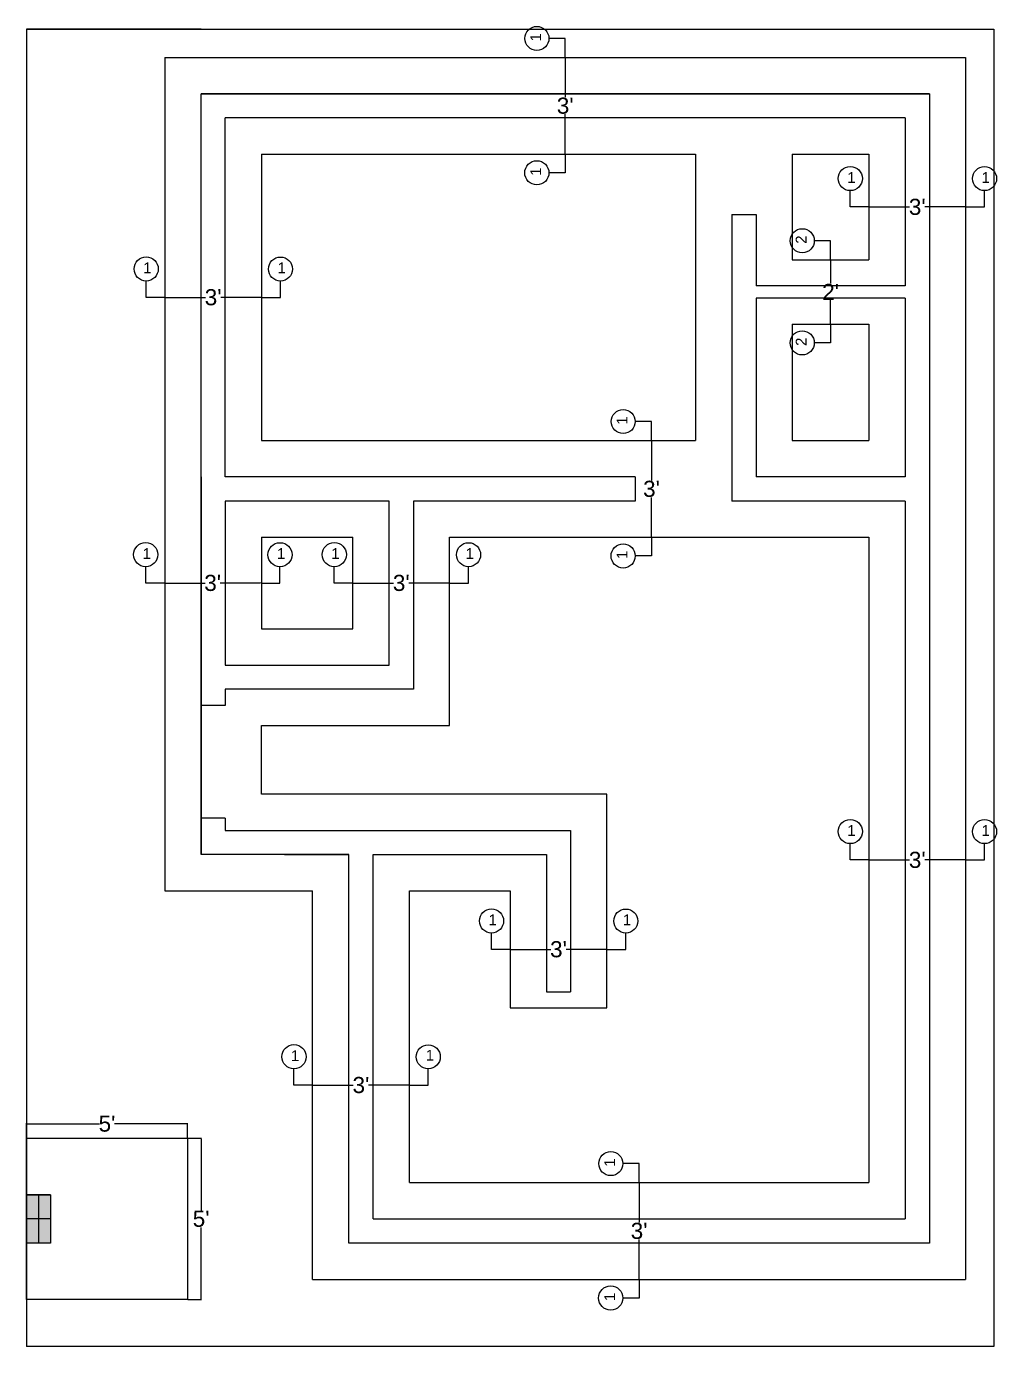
# Model space of a CAD drawing. Header units: inches. Extents: x 5 to 7848, y -1286 to 97.
# Drawn here: x 6739 to 7100, y -630.1 to -139.1 of the extents above; entities that cross this region are included whole.
import ezdxf

# ---------------------------------------------------------------- set-up
doc = ezdxf.new("R2010")
doc.units = ezdxf.units.IN
doc.header["$LTSCALE"] = 5
doc.header["$MEASUREMENT"] = 0
doc.layers.add('MH  excavationline', color=40, linetype='Continuous')
doc.layers.add('MH dimensionline', color=160, linetype='Continuous')
doc.styles.get("Standard").update_dxf_attribs({"font": 'arial.ttf'})
doc.dimstyles.get("Standard").update_dxf_attribs({"dimtxt": 6, "dimasz": 0.18, "dimexe": 0.18, "dimexo": 0.0625, "dimgap": 0.09, "dimtad": 0, "dimtih": 1, "dimtoh": 1, "dimdec": 1, "dimzin": 0, "dimdsep": 46, "dimlunit": 4, "dimtxsty": 'Standard', "dimcen": 0.09, "dimadec": 0, "dimazin": 0, "dimtfac": 1, "dimtdec": 1, "dimtofl": 0, "dimtmove": 0, "dimatfit": 3, "dimfxl": 1, "dimtolj": 1, "dimtzin": 0, "dimarcsym": 0})

# ---------------------------------------------------------------- blocks, each defined once
blk = doc.blocks.new('*D3')
at = {"layer": 'Defpoints', "color": 0, "transparency": 16777216}
for p in [(6790.48, -239.86), (6790.48, -239.86), (6826.48, -239.86)]:
    blk.add_point(p, dxfattribs=at)
at = {"layer": 'MH dimensionline', "color": 0, "lineweight": -2, "transparency": 16777216}
for p, q in [((6790.48, -239.8), (6790.48, -239.68)), ((6790.66, -239.86), (6805.64, -239.86)), ((6826.3, -239.86), (6811.33, -239.86)), ((6826.48, -239.8), (6826.48, -239.68))]:
    blk.add_line(p, q, dxfattribs=at)
at = {"layer": 'MH dimensionline', "color": 0, "transparency": 16777216}
for points in [[(6790.66, -239.83), (6790.66, -239.89), (6790.48, -239.86)], [(6826.3, -239.83), (6826.3, -239.89), (6826.48, -239.86)]]:
    blk.add_solid(points, dxfattribs=at)
at = {"layer": 'MH dimensionline', "color": 0, "transparency": 16777216, "insert": (6808.48, -239.86), "char_height": 6, "attachment_point": 5}
blk.add_mtext("\\A1;3'", dxfattribs=at)
blk = doc.blocks.new('*D4')
at = {"layer": 'Defpoints', "color": 0, "transparency": 16777216}
for p in [(6939.48, -150.61), (6939.48, -186.61), (6939.48, -186.61)]:
    blk.add_point(p, dxfattribs=at)
at = {"layer": 'MH dimensionline', "color": 0, "lineweight": -2, "transparency": 16777216}
for p, q in [((6939.48, -150.79), (6939.48, -165.46)), ((6939.55, -150.61), (6939.66, -150.61)), ((6939.48, -186.43), (6939.48, -171.77)), ((6939.55, -186.61), (6939.66, -186.61))]:
    blk.add_line(p, q, dxfattribs=at)
at = {"layer": 'MH dimensionline', "color": 0, "transparency": 16777216}
for points in [[(6939.45, -150.79), (6939.51, -150.79), (6939.48, -150.61)], [(6939.45, -186.43), (6939.51, -186.43), (6939.48, -186.61)]]:
    blk.add_solid(points, dxfattribs=at)
at = {"layer": 'MH dimensionline', "color": 0, "transparency": 16777216, "insert": (6939.48, -168.61), "char_height": 6, "attachment_point": 5}
blk.add_mtext("\\A1;3'", dxfattribs=at)
blk = doc.blocks.new('*D5')
at = {"layer": 'Defpoints', "color": 0, "transparency": 16777216}
for p in [(6860.48, -346.11), (6896.48, -346.11), (6896.48, -346.11)]:
    blk.add_point(p, dxfattribs=at)
at = {"layer": 'MH dimensionline', "color": 0, "lineweight": -2, "transparency": 16777216}
for p, q in [((6860.48, -346.05), (6860.48, -345.93)), ((6860.66, -346.11), (6875.64, -346.11)), ((6896.3, -346.11), (6881.33, -346.11)), ((6896.48, -346.05), (6896.48, -345.93))]:
    blk.add_line(p, q, dxfattribs=at)
at = {"layer": 'MH dimensionline', "color": 0, "transparency": 16777216}
for points in [[(6860.66, -346.08), (6860.66, -346.14), (6860.48, -346.11)], [(6896.3, -346.08), (6896.3, -346.14), (6896.48, -346.11)]]:
    blk.add_solid(points, dxfattribs=at)
at = {"layer": 'MH dimensionline', "color": 0, "transparency": 16777216, "insert": (6878.48, -346.11), "char_height": 6, "attachment_point": 5}
blk.add_mtext("\\A1;3'", dxfattribs=at)
blk = doc.blocks.new('*D6')
at = {"layer": 'Defpoints', "color": 0, "transparency": 16777216}
for p in [(6918.98, -482.36), (6954.98, -482.36), (6954.98, -482.36)]:
    blk.add_point(p, dxfattribs=at)
at = {"layer": 'MH dimensionline', "color": 0, "lineweight": -2, "transparency": 16777216}
for p, q in [((6918.98, -482.3), (6918.98, -482.18)), ((6919.16, -482.36), (6934.14, -482.36)), ((6954.8, -482.36), (6939.83, -482.36)), ((6954.98, -482.3), (6954.98, -482.18))]:
    blk.add_line(p, q, dxfattribs=at)
at = {"layer": 'MH dimensionline', "color": 0, "transparency": 16777216}
for points in [[(6919.16, -482.33), (6919.16, -482.39), (6918.98, -482.36)], [(6954.8, -482.33), (6954.8, -482.39), (6954.98, -482.36)]]:
    blk.add_solid(points, dxfattribs=at)
at = {"layer": 'MH dimensionline', "color": 0, "transparency": 16777216, "insert": (6936.98, -482.36), "char_height": 6, "attachment_point": 5}
blk.add_mtext("\\A1;3'", dxfattribs=at)
blk = doc.blocks.new('*D7')
at = {"layer": 'Defpoints', "color": 0, "transparency": 16777216}
for p in [(7052.48, -206.24), (7088.48, -206.24), (7088.48, -206.24)]:
    blk.add_point(p, dxfattribs=at)
at = {"layer": 'MH dimensionline', "color": 0, "lineweight": -2, "transparency": 16777216}
for p, q in [((7052.48, -206.18), (7052.48, -206.06)), ((7088.48, -206.18), (7088.48, -206.06)), ((7052.66, -206.24), (7067.64, -206.24)), ((7088.3, -206.24), (7073.33, -206.24))]:
    blk.add_line(p, q, dxfattribs=at)
at = {"layer": 'MH dimensionline', "color": 0, "transparency": 16777216}
for points in [[(7052.66, -206.21), (7052.66, -206.27), (7052.48, -206.24)], [(7088.3, -206.21), (7088.3, -206.27), (7088.48, -206.24)]]:
    blk.add_solid(points, dxfattribs=at)
at = {"layer": 'MH dimensionline', "color": 0, "transparency": 16777216, "insert": (7070.48, -206.24), "char_height": 6, "attachment_point": 5}
blk.add_mtext("\\A1;3'", dxfattribs=at)
blk = doc.blocks.new('*D8')
at = {"layer": 'Defpoints', "color": 0, "transparency": 16777216}
for p in [(7038.23, -225.86), (7038.23, -249.86), (7038.23, -249.86)]:
    blk.add_point(p, dxfattribs=at)
at = {"layer": 'MH dimensionline', "color": 0, "lineweight": -2, "transparency": 16777216}
for p, q in [((7038.3, -225.86), (7038.41, -225.86)), ((7038.23, -226.04), (7038.23, -234.76)), ((7038.23, -249.68), (7038.23, -240.97)), ((7038.3, -249.86), (7038.41, -249.86))]:
    blk.add_line(p, q, dxfattribs=at)
at = {"layer": 'MH dimensionline', "color": 0, "transparency": 16777216}
for points in [[(7038.2, -226.04), (7038.26, -226.04), (7038.23, -225.86)], [(7038.2, -249.68), (7038.26, -249.68), (7038.23, -249.86)]]:
    blk.add_solid(points, dxfattribs=at)
at = {"layer": 'MH dimensionline', "color": 0, "transparency": 16777216, "insert": (7038.23, -237.86), "char_height": 6, "attachment_point": 5}
blk.add_mtext("\\A1;2'", dxfattribs=at)
blk = doc.blocks.new('*D9')
at = {"layer": 'Defpoints', "color": 0, "transparency": 16777216}
for p in [(6845.48, -532.86), (6881.48, -532.86), (6881.48, -532.86)]:
    blk.add_point(p, dxfattribs=at)
at = {"layer": 'MH dimensionline', "color": 0, "lineweight": -2, "transparency": 16777216}
for p, q in [((6845.48, -532.8), (6845.48, -532.68)), ((6845.66, -532.86), (6860.64, -532.86)), ((6881.3, -532.86), (6866.33, -532.86)), ((6881.48, -532.8), (6881.48, -532.68))]:
    blk.add_line(p, q, dxfattribs=at)
at = {"layer": 'MH dimensionline', "color": 0, "transparency": 16777216}
for points in [[(6845.66, -532.83), (6845.66, -532.89), (6845.48, -532.86)], [(6881.3, -532.83), (6881.3, -532.89), (6881.48, -532.86)]]:
    blk.add_solid(points, dxfattribs=at)
at = {"layer": 'MH dimensionline', "color": 0, "transparency": 16777216, "insert": (6863.48, -532.86), "char_height": 6, "attachment_point": 5}
blk.add_mtext("\\A1;3'", dxfattribs=at)
blk = doc.blocks.new('*D10')
at = {"layer": 'Defpoints', "color": 0, "transparency": 16777216}
for p in [(7052.48, -449.11), (7088.48, -449.11), (7088.48, -449.11)]:
    blk.add_point(p, dxfattribs=at)
at = {"layer": 'MH dimensionline', "color": 0, "lineweight": -2, "transparency": 16777216}
for p, q in [((7052.48, -449.05), (7052.48, -448.93)), ((7052.66, -449.11), (7067.64, -449.11)), ((7088.3, -449.11), (7073.33, -449.11)), ((7088.48, -449.05), (7088.48, -448.93))]:
    blk.add_line(p, q, dxfattribs=at)
at = {"layer": 'MH dimensionline', "color": 0, "transparency": 16777216}
for points in [[(7052.66, -449.08), (7052.66, -449.14), (7052.48, -449.11)], [(7088.3, -449.08), (7088.3, -449.14), (7088.48, -449.11)]]:
    blk.add_solid(points, dxfattribs=at)
at = {"layer": 'MH dimensionline', "color": 0, "transparency": 16777216, "insert": (7070.48, -449.11), "char_height": 6, "attachment_point": 5}
blk.add_mtext("\\A1;3'", dxfattribs=at)
blk = doc.blocks.new('*D20')
at = {"layer": 'Defpoints', "color": 0, "transparency": 16777216}
for p in [(6966.98, -569.11), (6966.98, -605.11), (6966.98, -605.11)]:
    blk.add_point(p, dxfattribs=at)
at = {"layer": 'MH dimensionline', "color": 0, "lineweight": -2, "transparency": 16777216}
for p, q in [((6966.98, -569.29), (6966.98, -583.96)), ((6967.05, -569.11), (6967.16, -569.11)), ((6966.98, -604.93), (6966.98, -590.27)), ((6967.05, -605.11), (6967.16, -605.11))]:
    blk.add_line(p, q, dxfattribs=at)
at = {"layer": 'MH dimensionline', "color": 0, "transparency": 16777216}
for points in [[(6966.95, -569.29), (6967.01, -569.29), (6966.98, -569.11)], [(6966.95, -604.93), (6967.01, -604.93), (6966.98, -605.11)]]:
    blk.add_solid(points, dxfattribs=at)
at = {"layer": 'MH dimensionline', "color": 0, "transparency": 16777216, "insert": (6966.98, -587.11), "char_height": 6, "attachment_point": 5}
blk.add_mtext("\\A1;3'", dxfattribs=at)
blk = doc.blocks.new('*D21')
at = {"layer": 'Defpoints', "color": 0, "transparency": 16777216}
for p in [(6798.98, -552.61), (6804, -552.61), (6798.98, -612.61)]:
    blk.add_point(p, dxfattribs=at)
at = {"layer": 'MH dimensionline', "color": 0, "lineweight": -2, "transparency": 16777216}
for p, q in [((6799.05, -552.61), (6804.18, -552.61)), ((6804, -552.79), (6804, -579.47)), ((6804, -612.43), (6804, -585.76)), ((6799.05, -612.61), (6804.18, -612.61))]:
    blk.add_line(p, q, dxfattribs=at)
at = {"layer": 'MH dimensionline', "color": 0, "transparency": 16777216}
for points in [[(6803.97, -552.79), (6804.03, -552.79), (6804, -552.61)], [(6803.97, -612.43), (6804.03, -612.43), (6804, -612.61)]]:
    blk.add_solid(points, dxfattribs=at)
at = {"layer": 'MH dimensionline', "color": 0, "transparency": 16777216, "insert": (6804, -582.61), "char_height": 6, "attachment_point": 5}
blk.add_mtext("\\A1;5'", dxfattribs=at)
blk = doc.blocks.new('*D22')
at = {"layer": 'Defpoints', "color": 0, "transparency": 16777216}
for p in [(6798.98, -547.21), (6738.98, -552.61), (6798.98, -552.61)]:
    blk.add_point(p, dxfattribs=at)
at = {"layer": 'MH dimensionline', "color": 0, "lineweight": -2, "transparency": 16777216}
for p, q in [((6738.98, -552.55), (6738.98, -547.03)), ((6739.16, -547.21), (6766.13, -547.21)), ((6798.8, -547.21), (6771.83, -547.21)), ((6798.98, -552.55), (6798.98, -547.03))]:
    blk.add_line(p, q, dxfattribs=at)
at = {"layer": 'MH dimensionline', "color": 0, "transparency": 16777216}
for points in [[(6739.16, -547.18), (6739.16, -547.24), (6738.98, -547.21)], [(6798.8, -547.18), (6798.8, -547.24), (6798.98, -547.21)]]:
    blk.add_solid(points, dxfattribs=at)
at = {"layer": 'MH dimensionline', "color": 0, "transparency": 16777216, "insert": (6768.98, -547.21), "char_height": 6, "attachment_point": 5}
blk.add_mtext("\\A1;5'", dxfattribs=at)
blk = doc.blocks.new('*D23')
at = {"layer": 'Defpoints', "color": 0, "transparency": 16777216}
for p in [(6971.6, -293.11), (6971.6, -329.11), (6971.6, -329.11)]:
    blk.add_point(p, dxfattribs=at)
at = {"layer": 'MH dimensionline', "color": 0, "lineweight": -2, "transparency": 16777216}
for p, q in [((6971.6, -293.29), (6971.6, -307.96)), ((6971.67, -293.11), (6971.78, -293.11)), ((6971.6, -328.93), (6971.6, -314.27)), ((6971.67, -329.11), (6971.78, -329.11))]:
    blk.add_line(p, q, dxfattribs=at)
at = {"layer": 'MH dimensionline', "color": 0, "transparency": 16777216}
for points in [[(6971.57, -293.29), (6971.63, -293.29), (6971.6, -293.11)], [(6971.57, -328.93), (6971.63, -328.93), (6971.6, -329.11)]]:
    blk.add_solid(points, dxfattribs=at)
at = {"layer": 'MH dimensionline', "color": 0, "transparency": 16777216, "insert": (6971.6, -311.11), "char_height": 6, "attachment_point": 5}
blk.add_mtext("\\A1;3'", dxfattribs=at)
blk = doc.blocks.new('*D38')
at = {"layer": 'Defpoints', "color": 0, "transparency": 16777216}
for p in [(6790.3, -346.11), (6826.3, -346.11), (6826.3, -346.11)]:
    blk.add_point(p, dxfattribs=at)
at = {"layer": 'MH dimensionline', "color": 0, "lineweight": -2, "transparency": 16777216}
for p, q in [((6790.3, -346.05), (6790.3, -345.93)), ((6790.48, -346.11), (6805.46, -346.11)), ((6826.12, -346.11), (6811.15, -346.11)), ((6826.3, -346.05), (6826.3, -345.93))]:
    blk.add_line(p, q, dxfattribs=at)
at = {"layer": 'MH dimensionline', "color": 0, "transparency": 16777216}
for points in [[(6790.48, -346.08), (6790.48, -346.14), (6790.3, -346.11)], [(6826.12, -346.08), (6826.12, -346.14), (6826.3, -346.11)]]:
    blk.add_solid(points, dxfattribs=at)
at = {"layer": 'MH dimensionline', "color": 0, "transparency": 16777216, "insert": (6808.3, -346.11), "char_height": 6, "attachment_point": 5}
blk.add_mtext("\\A1;3'", dxfattribs=at)

msp = doc.modelspace()

# ---------------------------------------------------------------- hatches: boundary and pattern name
msp.add_hatch(color=256).paths.add_polyline_path([(6738.98, -573.61), (6747.98, -573.61), (6747.98, -591.61), (6738.98, -591.61)])

# ---------------------------------------------------------------- linework, layer by layer
for p, q in [((6803.98, -140.11), (6738.98, -140.11)), ((6738.98, -140.11), (6738.98, -630.11)), ((6803.98, -306.61), (6803.98, -384.61)), ((6812.98, -315.61), (6812.98, -376.61)), ((6803.98, -384.61), (6803.98, -447.11)), ((6812.98, -391.61), (6803.98, -391.61)), ((6812.98, -433.61), (6803.98, -433.61)), ((6812.98, -433.61), (6812.98, -438.11)), ((6834.98, -447.11), (6803.98, -447.11)), ((6747.98, -573.61), (6738.98, -573.61)), ((6747.98, -591.61), (6738.98, -591.61))]:
    msp.add_line(p, q)
for points in [[(6738.98, -140.11), (7098.98, -140.11), (7098.98, -630.11)], [(7074.98, -164.11), (6803.98, -164.11)], [(6803.98, -306.61), (6803.98, -164.11)], [(7074.98, -164.11), (7074.98, -321.19)], [(7065.98, -173.11), (6812.98, -173.11)], [(6812.98, -306.61), (6812.98, -173.11)], [(7065.98, -173.11), (7065.98, -235.61)], [(7001.48, -209.11), (7001.48, -315.61)], [(7001.48, -209.11), (7010.48, -209.11)], [(7010.48, -209.11), (7010.48, -235.61)], [(7065.98, -235.61), (7010.48, -235.61)], [(7010.48, -240.11), (7010.48, -306.61)], [(7065.98, -240.11), (7010.48, -240.11)], [(7065.98, -240.11), (7065.98, -306.61)], [(6965.48, -306.61), (6812.98, -306.61)], [(6965.48, -306.61), (6965.48, -315.61)], [(7065.98, -306.61), (7010.48, -306.61)], [(6812.98, -376.61), (6873.98, -376.61), (6873.98, -315.61), (6812.98, -315.61)], [(6965.48, -315.61), (6882.98, -315.61), (6882.98, -385.61), (6812.98, -385.61), (6812.98, -391.61)], [(7010.48, -315.61), (7001.48, -315.61)], [(7065.98, -315.61), (7010.48, -315.61)], [(7065.98, -315.61), (7065.98, -321.19)], [(7065.98, -321.19), (7065.98, -582.61)], [(7074.98, -321.19), (7074.98, -357.19)], [(7074.98, -357.19), (7074.98, -591.61)], [(6812.98, -438.11), (6941.48, -438.11)], [(6941.48, -438.11), (6941.48, -498.11)], [(6834.98, -447.11), (6858.98, -447.11)], [(6858.98, -498.61), (6858.98, -447.11)], [(6867.98, -498.61), (6867.98, -447.11)], [(6867.98, -447.11), (6932.48, -447.11)], [(6932.48, -447.11), (6932.48, -498.11)], [(6858.98, -591.61), (6858.98, -498.61)], [(6867.98, -582.61), (6867.98, -498.61)], [(6932.48, -498.11), (6941.48, -498.11)], [(6747.98, -573.61), (6747.98, -591.61)], [(6867.98, -582.61), (7065.98, -582.61)], [(7074.98, -591.61), (6858.98, -591.61)], [(7098.98, -630.11), (6738.98, -630.11)]]:
    msp.add_lwpolyline(points)
for points in [[(6803.98, -164.11), (7074.98, -164.11), (7074.98, -591.61), (6858.98, -591.61), (6858.98, -447.11), (6803.98, -447.11), (6803.98, -164.11)], [(6738.98, -573.61), (6747.98, -573.61), (6747.98, -591.61), (6738.98, -591.61)]]:
    msp.add_lwpolyline(points, close=True)
at = {"layer": 'MH  excavationline'}
for p, q in [((6790.48, -150.61), (6790.48, -460.61)), ((6790.48, -150.61), (7088.48, -150.61)), ((7088.48, -150.61), (7088.48, -605.11)), ((6826.48, -186.61), (6987.98, -186.61)), ((6826.48, -186.61), (6826.48, -293.11)), ((6987.98, -186.61), (6987.98, -293.11)), ((7023.98, -186.61), (7023.98, -225.86)), ((7023.98, -186.61), (7052.48, -186.61)), ((7052.48, -186.61), (7052.48, -225.86)), ((7023.98, -225.86), (7052.48, -225.86)), ((7023.98, -249.86), (7052.48, -249.86)), ((7023.98, -249.86), (7023.98, -293.11)), ((7052.48, -249.86), (7052.48, -293.11)), ((6826.48, -293.11), (6987.98, -293.11)), ((7023.98, -293.11), (7052.48, -293.11)), ((6826.48, -329.11), (6826.48, -363.11)), ((6826.48, -329.11), (6860.48, -329.11)), ((6860.48, -363.11), (6860.48, -329.11)), ((6896.48, -399.11), (6896.48, -329.11)), ((6896.48, -329.11), (6987.98, -329.11)), ((6987.98, -329.11), (7052.48, -329.11)), ((7052.48, -329.11), (7052.48, -569.11)), ((6826.48, -363.11), (6860.48, -363.11)), ((6826.48, -399.11), (6896.48, -399.11)), ((6790.48, -460.61), (6845.48, -460.61)), ((6845.48, -605.11), (6845.48, -460.61)), ((6881.48, -569.11), (6881.48, -460.61)), ((6881.48, -460.61), (6918.98, -460.61)), ((6881.48, -569.11), (7052.48, -569.11)), ((6743.48, -573.61), (6743.48, -591.61)), ((6747.98, -582.61), (6738.98, -582.61)), ((6845.48, -605.11), (7088.48, -605.11))]:
    msp.add_line(p, q, dxfattribs=at)
msp.add_lwpolyline([(6918.98, -460.61), (6918.98, -504.11), (6954.98, -504.11), (6954.98, -424.61), (6826.48, -424.61), (6826.48, -399.11)], dxfattribs=at)
msp.add_lwpolyline([(6738.98, -612.61), (6738.98, -552.61), (6798.98, -552.61), (6798.98, -612.61)], close=True, dxfattribs=at)
at = {"layer": 'MH dimensionline'}
for p, q in [((6939.48, -143.56), (6933.42, -143.56)), ((6939.48, -150.61), (6939.48, -143.56)), ((6939.48, -186.61), (6939.48, -193.54)), ((6939.48, -193.54), (6933.42, -193.54)), ((7045.56, -206.24), (7045.56, -200.18)), ((7095.53, -206.24), (7095.53, -200.18)), ((7052.48, -206.24), (7045.56, -206.24)), ((7088.48, -206.24), (7095.53, -206.24)), ((7038.23, -218.81), (7032.17, -218.81)), ((7038.23, -225.86), (7038.23, -218.81)), ((6783.56, -239.86), (6783.56, -233.8)), ((6833.53, -239.86), (6833.53, -233.8)), ((6790.48, -239.86), (6783.56, -239.86)), ((6826.48, -239.86), (6833.53, -239.86)), ((7038.23, -249.86), (7038.23, -256.79)), ((7038.23, -256.79), (7032.17, -256.79)), ((6971.6, -286.06), (6965.54, -286.06)), ((6971.6, -293.11), (6971.6, -286.06)), ((6971.6, -329.11), (6971.6, -336.04)), ((6971.6, -336.04), (6965.54, -336.04)), ((6783.38, -346.11), (6783.38, -340.05)), ((6833.35, -346.11), (6833.35, -340.05)), ((6853.56, -346.11), (6853.56, -340.05)), ((6903.53, -346.11), (6903.53, -340.05)), ((6790.3, -346.11), (6783.38, -346.11)), ((6826.3, -346.11), (6833.35, -346.11)), ((6860.48, -346.11), (6853.56, -346.11)), ((6896.48, -346.11), (6903.53, -346.11)), ((7045.56, -449.11), (7045.56, -443.05)), ((7095.53, -449.11), (7095.53, -443.05)), ((7052.48, -449.11), (7045.56, -449.11)), ((7088.48, -449.11), (7095.53, -449.11)), ((6912.06, -482.36), (6912.06, -476.3)), ((6962.03, -482.36), (6962.03, -476.3)), ((6918.98, -482.36), (6912.06, -482.36)), ((6954.98, -482.36), (6962.03, -482.36)), ((6838.56, -532.86), (6838.56, -526.8)), ((6888.53, -532.86), (6888.53, -526.8)), ((6845.48, -532.86), (6838.56, -532.86)), ((6881.48, -532.86), (6888.53, -532.86)), ((6966.98, -562.06), (6960.92, -562.06)), ((6966.98, -569.11), (6966.98, -562.06)), ((6966.98, -605.11), (6966.98, -612.04)), ((6966.98, -612.04), (6960.92, -612.04))]:
    msp.add_line(p, q, dxfattribs=at)
for centre, radius in [((6928.95, -143.56), 4.47), ((6928.92, -193.54), 4.5), ((7045.56, -195.68), 4.5), ((7095.53, -195.7), 4.47), ((7027.7, -218.81), 4.47), ((6783.56, -229.3), 4.5), ((6833.53, -229.33), 4.47), ((7027.67, -256.79), 4.5), ((6961.07, -286.06), 4.47), ((6783.38, -335.55), 4.5), ((6833.35, -335.58), 4.47), ((6853.56, -335.55), 4.5), ((6903.53, -335.58), 4.47), ((6961.04, -336.04), 4.5), ((7045.56, -438.55), 4.5), ((7095.53, -438.58), 4.47), ((6912.06, -471.8), 4.5), ((6962.03, -471.83), 4.47), ((6838.56, -522.3), 4.5), ((6888.53, -522.33), 4.47), ((6956.45, -562.06), 4.47), ((6956.42, -612.04), 4.5)]:
    msp.add_circle(centre, radius, dxfattribs=at)

# ---------------------------------------------------------------- texts
at = {"layer": 'MH dimensionline', "char_height": 4, "attachment_point": 1, "rotation": 90}
for s, insert in [('1', (6926.52, -144.7)), ('1', (6926.52, -194.67)), ('2', (7025.27, -219.95)), ('2', (7025.27, -257.95)), ('1', (6958.64, -287.2)), ('1', (6958.64, -337.17)), ('1', (6954.02, -563.2)), ('1', (6954.02, -613.17))]:
    msp.add_mtext_dynamic_manual_height_columns(s, width=3.5981, gutter_width=20, heights=[0], dxfattribs=dict(at, insert=insert))
at = {"layer": 'MH dimensionline', "char_height": 4, "attachment_point": 1}
for insert in [(7044.43, -193.28), (7094.4, -193.28), (6782.43, -226.9), (6832.4, -226.9), (6782.25, -333.15), (6832.22, -333.15), (6852.43, -333.15), (6902.4, -333.15), (7044.43, -436.15), (7094.4, -436.15), (6910.93, -469.4), (6960.9, -469.4), (6837.43, -519.9), (6887.58, -519.75)]:
    msp.add_mtext_dynamic_manual_height_columns('1', width=3.5981, gutter_width=20, heights=[0], dxfattribs=dict(at, insert=insert))

# ---------------------------------------------------------------- dimensions: what is measured, and where the dimension line sits
at = {"layer": 'MH dimensionline'}
for base, p1, p2, picture, middle in [((6939.48, -186.61), (6939.48, -150.61), (6939.48, -186.61), '*D4', (6939.48, -168.61)), ((7038.23, -249.86), (7038.23, -225.86), (7038.23, -249.86), '*D8', (7038.23, -237.86)), ((6971.6, -329.11), (6971.6, -293.11), (6971.6, -329.11), '*D23', (6971.6, -311.11)), ((6804, -552.61), (6798.98, -612.61), (6798.98, -552.61), '*D21', (6804, -582.61)), ((6966.98, -605.11), (6966.98, -569.11), (6966.98, -605.11), '*D20', (6966.98, -587.11))]:
    dim = msp.add_linear_dim(base=base, p1=p1, p2=p2, angle=90, dimstyle='Standard', dxfattribs=at)
    dim.commit()
    dim.dimension.update_dxf_attribs({"geometry": picture, "text_midpoint": middle})
for base, p1, p2, picture, middle in [((7088.48, -206.24), (7052.48, -206.24), (7088.48, -206.24), '*D7', (7070.48, -206.24)), ((6790.48, -239.86), (6826.48, -239.86), (6790.48, -239.86), '*D3', (6808.48, -239.86)), ((6826.3, -346.11), (6790.3, -346.11), (6826.3, -346.11), '*D38', (6808.3, -346.11)), ((6896.48, -346.11), (6860.48, -346.11), (6896.48, -346.11), '*D5', (6878.48, -346.11)), ((7088.48, -449.11), (7052.48, -449.11), (7088.48, -449.11), '*D10', (7070.48, -449.11)), ((6954.98, -482.36), (6918.98, -482.36), (6954.98, -482.36), '*D6', (6936.98, -482.36)), ((6881.48, -532.86), (6845.48, -532.86), (6881.48, -532.86), '*D9', (6863.48, -532.86)), ((6798.98, -547.21), (6738.98, -552.61), (6798.98, -552.61), '*D22', (6768.98, -547.21))]:
    dim = msp.add_linear_dim(base=base, p1=p1, p2=p2, dimstyle='Standard', dxfattribs=at)
    dim.commit()
    dim.dimension.update_dxf_attribs({"geometry": picture, "text_midpoint": middle})

doc.saveas('drawing.dxf')
